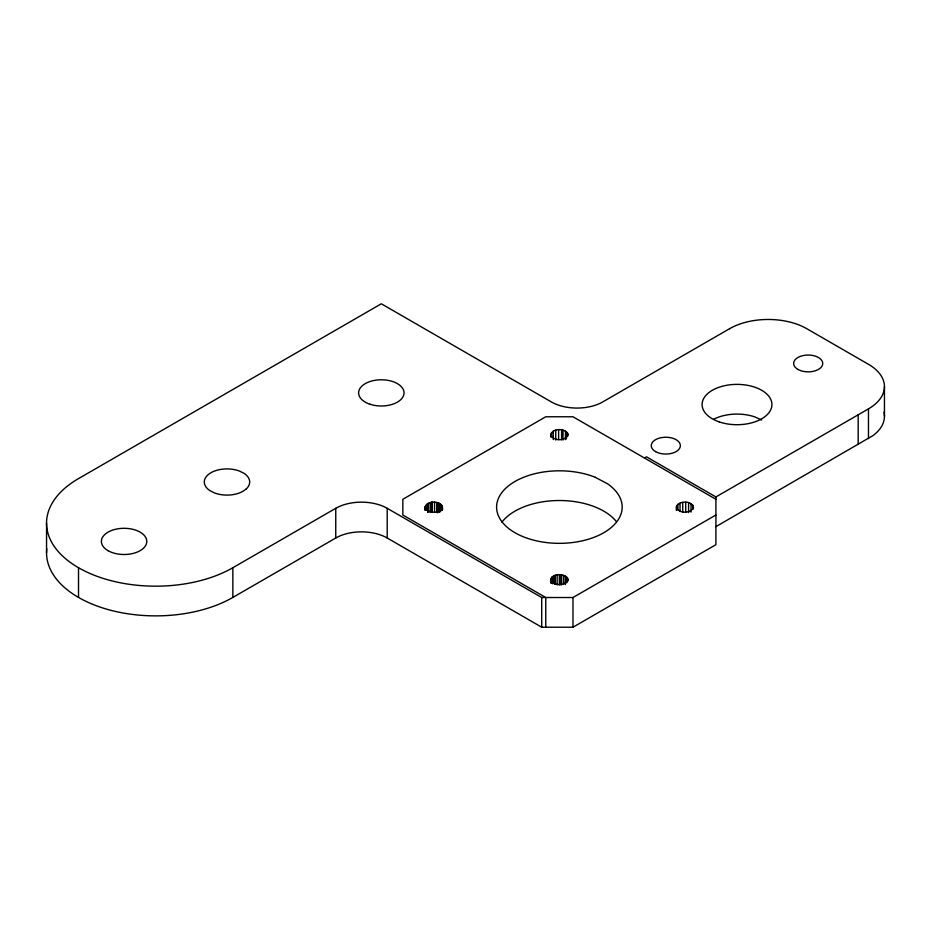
<?xml version="1.0" encoding="UTF-8"?>
<svg xmlns="http://www.w3.org/2000/svg" width="931" height="931" viewBox="0 0 931 931"><rect width="100%" height="100%" fill="white"/><g stroke="black" fill="none" stroke-linecap="round" stroke-linejoin="round"><path stroke-width="1.4" d="M46.55 552.863L46.55 523.164M78.518 597.423L78.518 567.724A109.136 63.005 0 0 1 78.518 478.604L381.326 303.785L551.315 401.913A36.379 21.006 0 0 0 602.764 401.913L729.601 328.69M46.783 548.743A109.136 63.005 0 0 0 110.649 610.259A109.136 63.005 0 0 0 232.855 597.423L232.855 567.724L335.754 508.314A36.379 21.006 0 0 1 387.203 508.314L541.714 597.516L572.984 597.516L715.904 515.006M232.855 597.423L335.754 538.013L335.754 508.314M545.764 627.215L545.764 597.516L402.844 515.006L402.844 499.284L545.764 416.774L572.984 416.774L644.45 458.005L646.475 456.818L715.904 496.945L715.904 544.705L572.984 627.215L541.714 627.215L387.203 538.013L387.203 508.314M550.815 434.207C552.211 441.317 565.233 441.48 567.933 435.068L567.677 433.357C563.802 427.422 549.651 428.4 550.815 437.035M425.444 510.386C422.255 499.225 445.193 499.353 442.353 510.409M442.353 506.708C441.562 514.436 425.06 513.9 425.444 506.15M567.596 580.804L567.677 578.36C563.674 572.262 548.627 573.531 550.815 582.911M676.395 507.57L676.651 505.859C680.212 500.634 692.233 500.529 693.514 507.57C690.744 513.749 679.141 513.737 676.395 507.57L676.395 510.409M567.852 579.676C565.757 586.483 552.886 586.274 550.803 579.676M567.468 581.084L566.711 582.131M715.904 496.945L868.472 408.86A54.568 31.503 0 0 0 868.472 364.312L806.77 328.69A54.568 31.491 0 0 0 729.601 328.69M715.904 526.643L873.173 435.475A54.568 31.503 0 0 0 883.985 412.177M761.651 420.021L754.878 416.925A34.924 20.168 0 0 0 713.751 419.206M595.386 477.37L607.466 483.759A62.784 36.251 0 0 1 599.75 534.848A62.784 36.251 0 0 1 511.282 530.402A62.784 36.251 0 0 1 519.033 479.325A62.784 36.251 0 0 1 595.421 477.347M644.45 458.005L715.904 499.284M884.45 386.586L884.45 416.285M868.472 408.86L868.472 438.571M858.173 414.807L858.173 444.506M693.258 505.859L693.258 508.687M692.745 505.044L692.745 509.292M691.035 503.636L691.035 512.12M688.591 502.647L688.591 512.55M685.705 502.205L685.705 512.097M682.726 502.356L682.726 512.248M680.026 503.077L680.026 511.561M677.919 504.299L677.919 509.955M676.651 505.859L676.651 510.107M572.984 597.516L572.984 627.215M567.677 433.357L567.677 436.185M567.677 578.36L567.677 581.188M566.711 582.864L566.711 577.208L565.361 576.196L565.361 584.68M566.409 431.798L566.409 438.862M565.454 431.134L565.454 439.618M563.592 575.405L563.592 583.9M563.011 430.145L563.011 440.049M561.602 429.843L561.602 439.746M561.602 574.858L561.602 584.761M560.125 574.706L560.125 584.61M559.322 574.753L559.322 584.656M558.623 429.691L558.623 439.595M557.145 574.858L557.145 584.761M555.737 430.145L555.737 440.049M555.283 575.358L555.283 583.842M555.062 575.405L555.062 583.9M554.445 575.579L554.445 584.074M553.293 431.134L553.293 439.618M553.293 576.138L553.293 583.213M552.56 576.743L552.56 583.818M551.943 577.208L551.943 582.864M551.862 577.325L551.862 582.981M551.583 432.543L551.583 436.79M551.583 577.546L551.583 581.794M551.071 578.36L551.024 582.934M541.714 597.516L541.714 627.215M442.26 506.278L442.306 509.827M441.585 505.044L441.585 510.7M440.375 503.95L440.375 511.026M440.037 503.776L440.037 510.851M439.863 503.636L439.863 512.12M439.455 503.473L439.455 511.957M438.722 503.077L438.722 511.561M437.838 502.81L437.838 512.713M437.419 502.647L437.419 512.55M437.128 502.6L437.128 512.504M436.732 502.484L436.732 512.387M434.544 502.205L434.544 512.097M432.298 502.251L432.298 512.155M431.868 502.333L431.868 512.236M431.565 502.356L431.565 512.248M430.157 502.647L430.157 512.55M428.272 503.345L428.272 511.829M427.957 503.531L427.957 512.027M427.713 503.636L427.713 512.12M426.747 504.299L426.747 509.955M425.711 505.452L425.711 509.688M425.618 505.696L425.49 510.107M425.234 506.708L425.234 510.409M501.902 522.175A62.784 36.251 0 0 1 558.681 500.517A62.784 36.251 0 0 1 616.264 521.441M232.855 567.724A109.136 63.005 0 0 1 78.518 567.724M335.754 538.013A36.379 21.006 0 0 1 387.203 538.013M245.935 489.217L242.048 491.801A22.705 13.104 0 0 1 214.479 492.941L210.01 490.695A22.705 13.104 0 0 1 209.836 473.414A22.705 13.104 0 0 1 239.488 471.063L243.969 473.297A22.705 13.104 0 0 1 245.935 489.217M108.043 550.675A22.705 13.104 0 0 0 146.016 544.798A22.705 13.104 0 0 0 118.214 528.75A22.705 13.104 0 0 0 108.043 550.675M369.979 404.24A22.705 13.104 0 0 0 404.031 392.894A22.705 13.104 0 0 0 369.979 381.535A22.705 13.104 0 0 0 369.979 404.24M719.128 421.871A34.924 20.168 0 0 0 771.927 404.822A34.924 20.168 0 0 0 719.954 386.947A34.924 20.168 0 0 0 719.128 421.871M655.529 451.582A14.547 8.402 0 0 0 679.874 447.823A14.547 8.402 0 0 0 662.057 437.523A14.547 8.402 0 0 0 655.529 451.582M797.89 369.398A14.547 8.402 0 0 0 822.236 365.627A14.547 8.402 0 0 0 804.419 355.339A14.547 8.402 0 0 0 797.89 369.398"/></g></svg>
